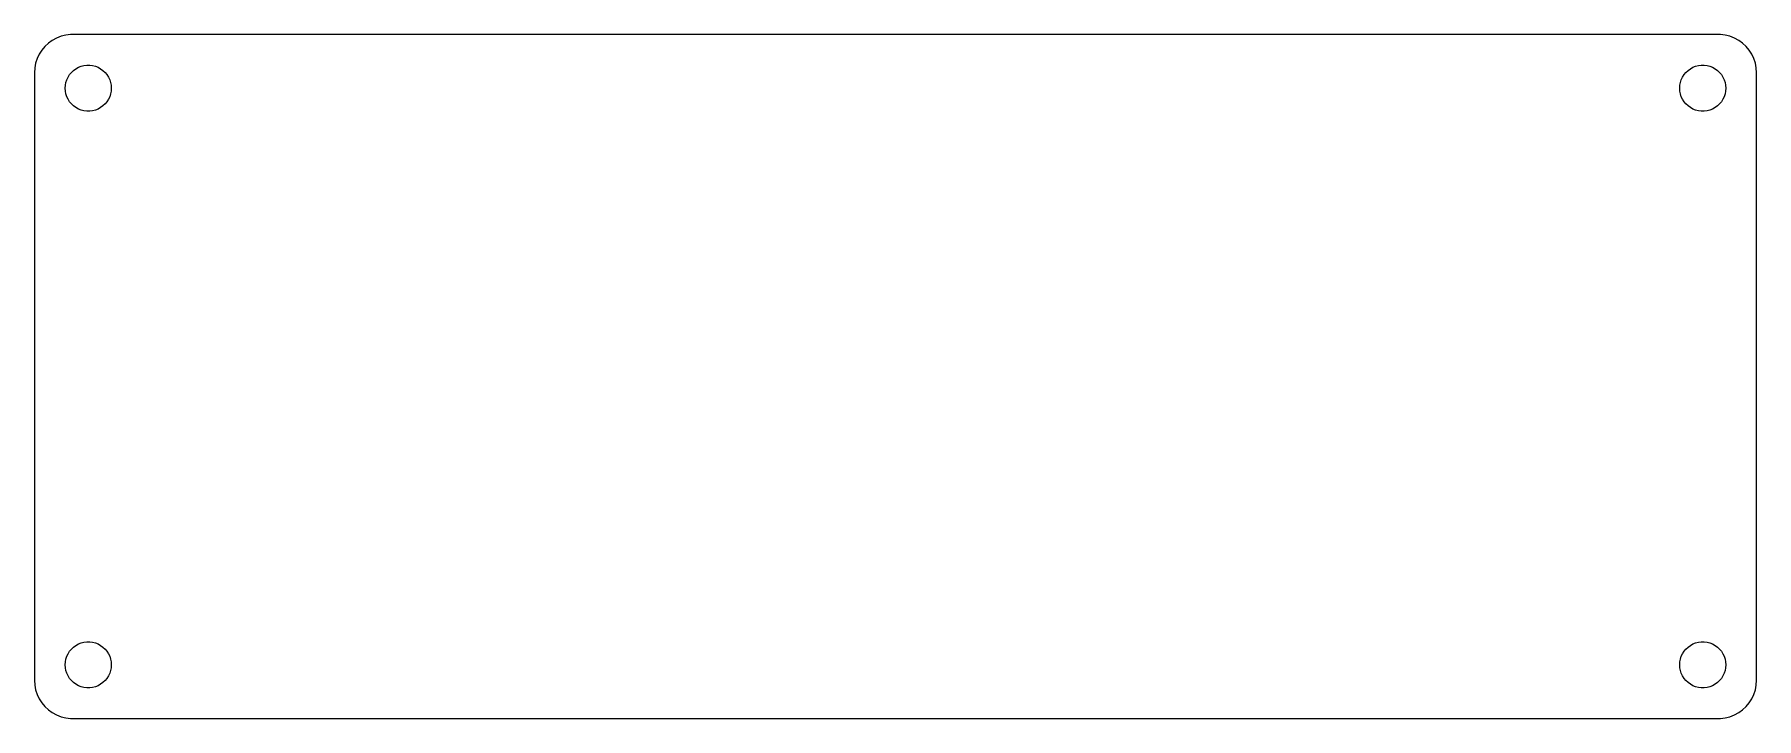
# Model space of a CAD drawing. Header units: metres. Extents: x -112 to 112, y -44 to 44.
import ezdxf

# ---------------------------------------------------------------- set-up
doc = ezdxf.new("R2010")
doc.units = ezdxf.units.M

msp = doc.modelspace()

# ---------------------------------------------------------------- linework, layer by layer
for p, q in [((-110.645, 42.9227), (-111.045, 42.4389)), ((-110.187, 43.3526), (-110.645, 42.9227)), ((-109.679, 43.7216), (-110.187, 43.3526)), ((-109.129, 44.0241), (-109.679, 43.7216)), ((-108.545, 44.2553), (-109.129, 44.0241)), ((-107.937, 44.4114), (-108.545, 44.2553)), ((-107.314, 44.4901), (-107.937, 44.4114)), ((107.314, 44.4901), (-107.314, 44.4901)), ((107.937, 44.4114), (107.314, 44.4901)), ((108.545, 44.2553), (107.937, 44.4114)), ((109.129, 44.0241), (108.545, 44.2553)), ((109.679, 43.7216), (109.129, 44.0241)), ((110.187, 43.3526), (109.679, 43.7216)), ((110.645, 42.9227), (110.187, 43.3526)), ((111.045, 42.4389), (110.645, 42.9227)), ((-111.843, 40.7434), (-111.961, 40.1267)), ((-111.649, 41.3406), (-111.843, 40.7434)), ((-111.382, 41.9088), (-111.649, 41.3406)), ((-111.045, 42.4389), (-111.382, 41.9088)), ((-106.277, 40.2145), (-105.927, 40.3532)), ((-105.927, 40.3532), (-105.562, 40.4469)), ((-105.562, 40.4469), (-105.188, 40.4941)), ((-105.188, 40.4941), (-104.812, 40.4941)), ((-104.812, 40.4941), (-104.438, 40.4469)), ((-104.438, 40.4469), (-104.073, 40.3532)), ((-104.073, 40.3532), (-103.723, 40.2145)), ((103.723, 40.2145), (104.073, 40.3532)), ((104.073, 40.3532), (104.438, 40.4469)), ((104.438, 40.4469), (104.812, 40.4941)), ((104.812, 40.4941), (105.188, 40.4941)), ((105.188, 40.4941), (105.562, 40.4469)), ((105.562, 40.4469), (105.927, 40.3532)), ((105.927, 40.3532), (106.277, 40.2145)), ((111.382, 41.9088), (111.045, 42.4389)), ((111.649, 41.3406), (111.382, 41.9088)), ((111.843, 40.7434), (111.649, 41.3406)), ((111.961, 40.1267), (111.843, 40.7434)), ((-111.961, 40.1267), (-112, 39.5)), ((-112, 39.5), (-112, -39.5)), ((-107.976, 37.876), (-107.906, 38.2461)), ((-107.906, 38.2461), (-107.789, 38.6044)), ((-107.789, 38.6044), (-107.629, 38.9453)), ((-107.629, 38.9453), (-107.427, 39.2634)), ((-107.427, 39.2634), (-107.187, 39.5536)), ((-107.187, 39.5536), (-106.912, 39.8115)), ((-106.912, 39.8115), (-106.607, 40.033)), ((-106.607, 40.033), (-106.277, 40.2145)), ((-103.723, 40.2145), (-103.393, 40.033)), ((-103.393, 40.033), (-103.088, 39.8115)), ((-103.088, 39.8115), (-102.813, 39.5536)), ((-102.813, 39.5536), (-102.573, 39.2634)), ((-102.573, 39.2634), (-102.371, 38.9453)), ((-102.371, 38.9453), (-102.211, 38.6044)), ((-102.211, 38.6044), (-102.094, 38.2461)), ((-102.094, 38.2461), (-102.024, 37.876)), ((102.024, 37.876), (102.094, 38.2461)), ((102.094, 38.2461), (102.211, 38.6044)), ((102.211, 38.6044), (102.371, 38.9453)), ((102.371, 38.9453), (102.573, 39.2634)), ((102.573, 39.2634), (102.813, 39.5536)), ((102.813, 39.5536), (103.088, 39.8115)), ((103.088, 39.8115), (103.393, 40.033)), ((103.393, 40.033), (103.723, 40.2145)), ((106.277, 40.2145), (106.607, 40.033)), ((106.607, 40.033), (106.912, 39.8115)), ((106.912, 39.8115), (107.187, 39.5536)), ((107.187, 39.5536), (107.427, 39.2634)), ((107.427, 39.2634), (107.629, 38.9453)), ((107.629, 38.9453), (107.789, 38.6044)), ((107.789, 38.6044), (107.906, 38.2461)), ((107.906, 38.2461), (107.976, 37.876)), ((112, 39.5), (111.961, 40.1267)), ((112, -39.5), (112, 39.5)), ((-108, 37.5), (-107.976, 37.876)), ((-107.976, 37.124), (-108, 37.5)), ((-107.906, 36.7539), (-107.976, 37.124)), ((-107.789, 36.3956), (-107.906, 36.7539)), ((-107.629, 36.0547), (-107.789, 36.3956)), ((-107.427, 35.7366), (-107.629, 36.0547)), ((-102.371, 36.0547), (-102.573, 35.7366)), ((-102.211, 36.3956), (-102.371, 36.0547)), ((-102.094, 36.7539), (-102.211, 36.3956)), ((-102.024, 37.124), (-102.094, 36.7539)), ((-102.024, 37.876), (-102, 37.5)), ((-102, 37.5), (-102.024, 37.124)), ((102, 37.5), (102.024, 37.876)), ((102.024, 37.124), (102, 37.5)), ((102.094, 36.7539), (102.024, 37.124)), ((102.211, 36.3956), (102.094, 36.7539)), ((102.371, 36.0547), (102.211, 36.3956)), ((102.573, 35.7366), (102.371, 36.0547)), ((107.629, 36.0547), (107.427, 35.7366)), ((107.789, 36.3956), (107.629, 36.0547)), ((107.906, 36.7539), (107.789, 36.3956)), ((107.976, 37.124), (107.906, 36.7539)), ((107.976, 37.876), (108, 37.5)), ((108, 37.5), (107.976, 37.124)), ((-107.187, 35.4464), (-107.427, 35.7366)), ((-106.912, 35.1885), (-107.187, 35.4464)), ((-106.607, 34.967), (-106.912, 35.1885)), ((-106.277, 34.7855), (-106.607, 34.967)), ((-105.927, 34.6468), (-106.277, 34.7855)), ((-105.562, 34.5531), (-105.927, 34.6468)), ((-105.188, 34.5059), (-105.562, 34.5531)), ((-104.812, 34.5059), (-105.188, 34.5059)), ((-104.438, 34.5531), (-104.812, 34.5059)), ((-104.073, 34.6468), (-104.438, 34.5531)), ((-103.723, 34.7855), (-104.073, 34.6468)), ((-103.393, 34.967), (-103.723, 34.7855)), ((-103.088, 35.1885), (-103.393, 34.967)), ((-102.813, 35.4464), (-103.088, 35.1885)), ((-102.573, 35.7366), (-102.813, 35.4464)), ((102.813, 35.4464), (102.573, 35.7366)), ((103.088, 35.1885), (102.813, 35.4464)), ((103.393, 34.967), (103.088, 35.1885)), ((103.723, 34.7855), (103.393, 34.967)), ((104.073, 34.6468), (103.723, 34.7855)), ((104.438, 34.5531), (104.073, 34.6468)), ((104.812, 34.5059), (104.438, 34.5531)), ((105.188, 34.5059), (104.812, 34.5059)), ((105.562, 34.5531), (105.188, 34.5059)), ((105.927, 34.6468), (105.562, 34.5531)), ((106.277, 34.7855), (105.927, 34.6468)), ((106.607, 34.967), (106.277, 34.7855)), ((106.912, 35.1885), (106.607, 34.967)), ((107.187, 35.4464), (106.912, 35.1885)), ((107.427, 35.7366), (107.187, 35.4464)), ((-107.629, -36.0547), (-107.427, -35.7366)), ((-107.427, -35.7366), (-107.187, -35.4464)), ((-107.187, -35.4464), (-106.912, -35.1885)), ((-106.912, -35.1885), (-106.607, -34.967)), ((-106.607, -34.967), (-106.277, -34.7855)), ((-106.277, -34.7855), (-105.927, -34.6468)), ((-105.927, -34.6468), (-105.562, -34.5531)), ((-105.562, -34.5531), (-105.188, -34.5059)), ((-105.188, -34.5059), (-104.812, -34.5059)), ((-104.812, -34.5059), (-104.438, -34.5531)), ((-104.438, -34.5531), (-104.073, -34.6468)), ((-104.073, -34.6468), (-103.723, -34.7855)), ((-103.723, -34.7855), (-103.393, -34.967)), ((-103.393, -34.967), (-103.088, -35.1885)), ((-103.088, -35.1885), (-102.813, -35.4464)), ((-102.813, -35.4464), (-102.573, -35.7366)), ((-102.573, -35.7366), (-102.371, -36.0547)), ((102.371, -36.0547), (102.573, -35.7366)), ((102.573, -35.7366), (102.813, -35.4464)), ((102.813, -35.4464), (103.088, -35.1885)), ((103.088, -35.1885), (103.393, -34.967)), ((103.393, -34.967), (103.723, -34.7855)), ((103.723, -34.7855), (104.073, -34.6468)), ((104.073, -34.6468), (104.438, -34.5531)), ((104.438, -34.5531), (104.812, -34.5059)), ((104.812, -34.5059), (105.188, -34.5059)), ((105.188, -34.5059), (105.562, -34.5531)), ((105.562, -34.5531), (105.927, -34.6468)), ((105.927, -34.6468), (106.277, -34.7855)), ((106.277, -34.7855), (106.607, -34.967)), ((106.607, -34.967), (106.912, -35.1885)), ((106.912, -35.1885), (107.187, -35.4464)), ((107.187, -35.4464), (107.427, -35.7366)), ((107.427, -35.7366), (107.629, -36.0547)), ((-108, -37.5), (-107.976, -37.124)), ((-107.976, -37.876), (-108, -37.5)), ((-107.976, -37.124), (-107.906, -36.7539)), ((-107.906, -38.2461), (-107.976, -37.876)), ((-107.906, -36.7539), (-107.789, -36.3956)), ((-107.789, -36.3956), (-107.629, -36.0547)), ((-102.371, -36.0547), (-102.211, -36.3956)), ((-102.211, -36.3956), (-102.094, -36.7539)), ((-102.094, -36.7539), (-102.024, -37.124)), ((-102.024, -37.876), (-102.094, -38.2461)), ((-102.024, -37.124), (-102, -37.5)), ((-102, -37.5), (-102.024, -37.876)), ((102, -37.5), (102.024, -37.124)), ((102.024, -37.876), (102, -37.5)), ((102.024, -37.124), (102.094, -36.7539)), ((102.094, -38.2461), (102.024, -37.876)), ((102.094, -36.7539), (102.211, -36.3956)), ((102.211, -36.3956), (102.371, -36.0547)), ((107.629, -36.0547), (107.789, -36.3956)), ((107.789, -36.3956), (107.906, -36.7539)), ((107.906, -36.7539), (107.976, -37.124)), ((107.976, -37.876), (107.906, -38.2461)), ((107.976, -37.124), (108, -37.5)), ((108, -37.5), (107.976, -37.876)), ((-112, -39.5), (-111.961, -40.1267)), ((-111.961, -40.1267), (-111.843, -40.7434)), ((-107.789, -38.6044), (-107.906, -38.2461)), ((-107.629, -38.9453), (-107.789, -38.6044)), ((-107.427, -39.2634), (-107.629, -38.9453)), ((-107.187, -39.5536), (-107.427, -39.2634)), ((-106.912, -39.8115), (-107.187, -39.5536)), ((-106.607, -40.033), (-106.912, -39.8115)), ((-106.277, -40.2145), (-106.607, -40.033)), ((-105.927, -40.3532), (-106.277, -40.2145)), ((-103.723, -40.2145), (-104.073, -40.3532)), ((-103.393, -40.033), (-103.723, -40.2145)), ((-103.088, -39.8115), (-103.393, -40.033)), ((-102.813, -39.5536), (-103.088, -39.8115)), ((-102.573, -39.2634), (-102.813, -39.5536)), ((-102.371, -38.9453), (-102.573, -39.2634)), ((-102.211, -38.6044), (-102.371, -38.9453)), ((-102.094, -38.2461), (-102.211, -38.6044)), ((102.211, -38.6044), (102.094, -38.2461)), ((102.371, -38.9453), (102.211, -38.6044)), ((102.573, -39.2634), (102.371, -38.9453)), ((102.813, -39.5536), (102.573, -39.2634)), ((103.088, -39.8115), (102.813, -39.5536)), ((103.393, -40.033), (103.088, -39.8115)), ((103.723, -40.2145), (103.393, -40.033)), ((104.073, -40.3532), (103.723, -40.2145)), ((106.277, -40.2145), (105.927, -40.3532)), ((106.607, -40.033), (106.277, -40.2145)), ((106.912, -39.8115), (106.607, -40.033)), ((107.187, -39.5536), (106.912, -39.8115)), ((107.427, -39.2634), (107.187, -39.5536)), ((107.629, -38.9453), (107.427, -39.2634)), ((107.789, -38.6044), (107.629, -38.9453)), ((107.906, -38.2461), (107.789, -38.6044)), ((111.843, -40.7434), (111.961, -40.1267)), ((111.961, -40.1267), (112, -39.5)), ((-111.843, -40.7434), (-111.649, -41.3406)), ((-111.649, -41.3406), (-111.382, -41.9088)), ((-111.382, -41.9088), (-111.045, -42.4389)), ((-111.045, -42.4389), (-110.645, -42.9227)), ((-105.562, -40.4469), (-105.927, -40.3532)), ((-105.188, -40.4941), (-105.562, -40.4469)), ((-104.812, -40.4941), (-105.188, -40.4941)), ((-104.438, -40.4469), (-104.812, -40.4941)), ((-104.073, -40.3532), (-104.438, -40.4469)), ((104.438, -40.4469), (104.073, -40.3532)), ((104.812, -40.4941), (104.438, -40.4469)), ((105.188, -40.4941), (104.812, -40.4941)), ((105.562, -40.4469), (105.188, -40.4941)), ((105.927, -40.3532), (105.562, -40.4469)), ((110.645, -42.9227), (111.045, -42.4389)), ((111.045, -42.4389), (111.382, -41.9088)), ((111.382, -41.9088), (111.649, -41.3406)), ((111.649, -41.3406), (111.843, -40.7434)), ((-110.645, -42.9227), (-110.187, -43.3526)), ((-110.187, -43.3526), (-109.679, -43.7216)), ((-109.679, -43.7216), (-109.129, -44.0241)), ((-109.129, -44.0241), (-108.545, -44.2553)), ((-108.545, -44.2553), (-107.937, -44.4114)), ((-107.937, -44.4114), (-107.314, -44.4901)), ((-107.314, -44.4901), (107.314, -44.4901)), ((107.314, -44.4901), (107.937, -44.4114)), ((107.937, -44.4114), (108.545, -44.2553)), ((108.545, -44.2553), (109.129, -44.0241)), ((109.129, -44.0241), (109.679, -43.7216)), ((109.679, -43.7216), (110.187, -43.3526)), ((110.187, -43.3526), (110.645, -42.9227))]:
    msp.add_line(p, q)

doc.saveas('drawing.dxf')
